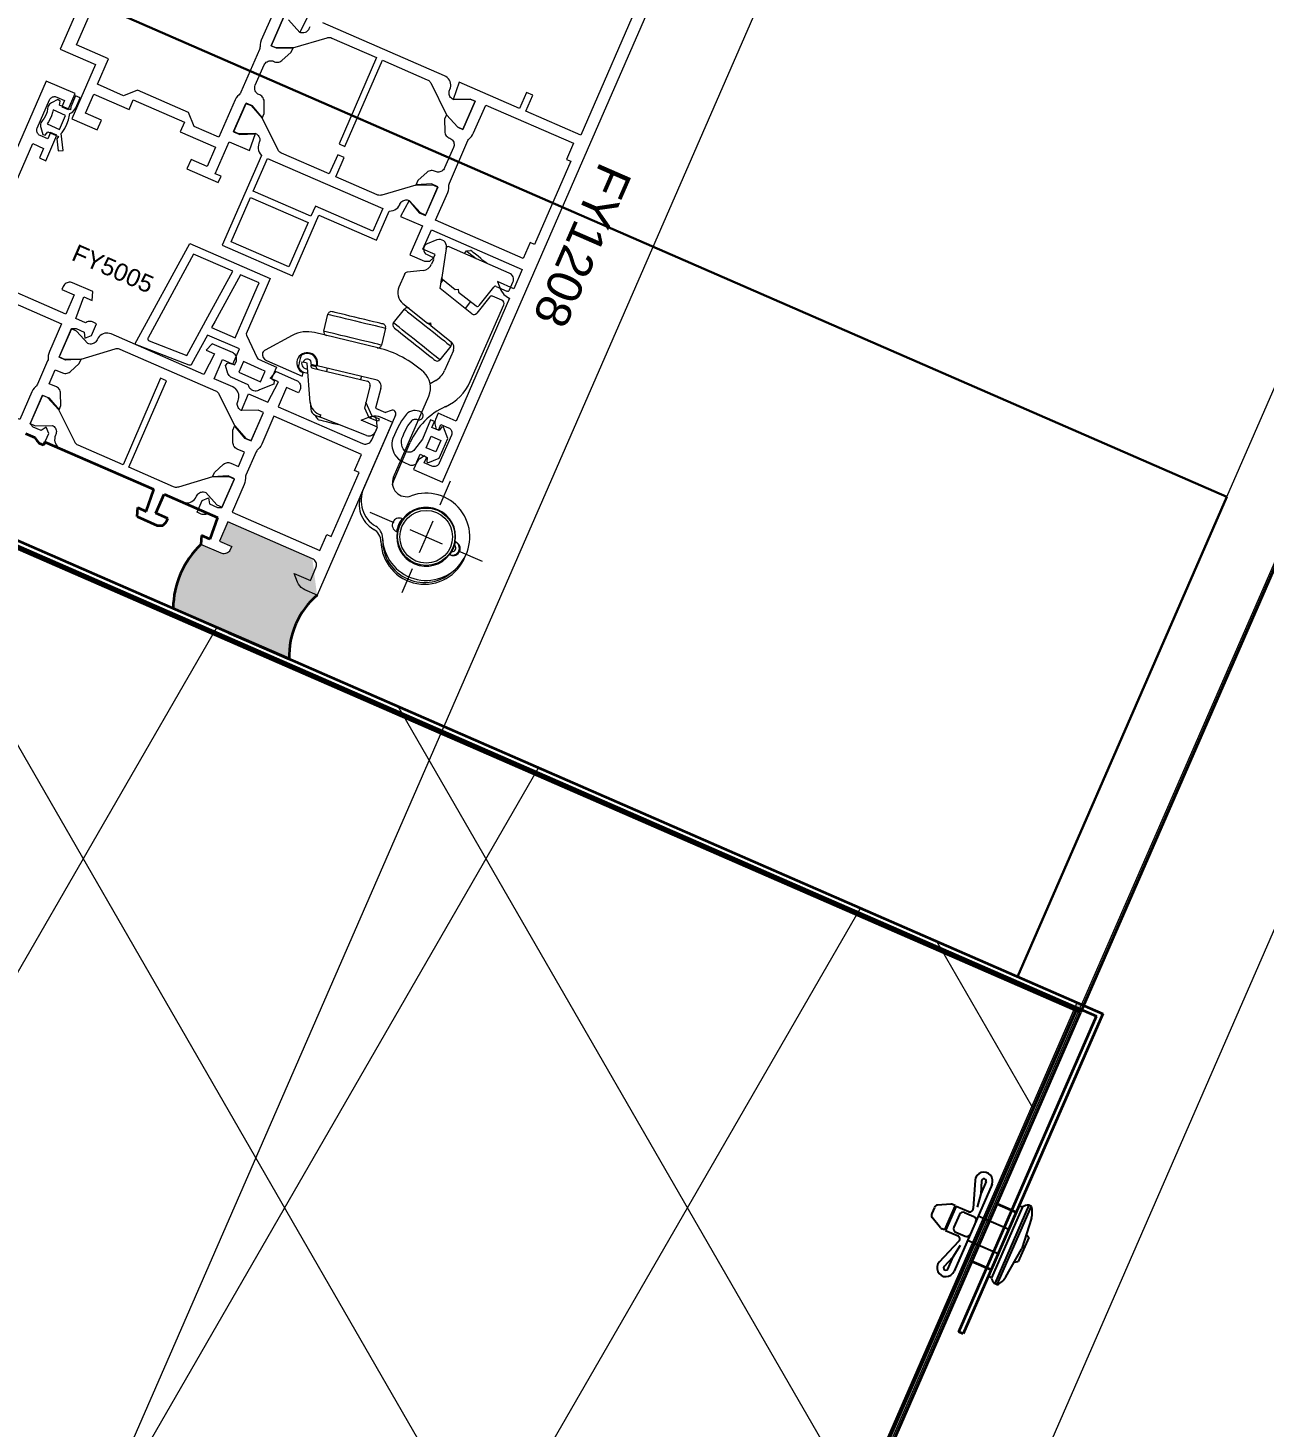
# Model space of a CAD drawing. Header units: millimetres. Extents: x -50172 to 90294, y -80883 to 956680.
# Drawn here: x 2445.9 to 2623, y -22131.4 to -21930.9 of the extents above; entities that cross this region are included whole.
import ezdxf

# ---------------------------------------------------------------- set-up
doc = ezdxf.new("R2010")
doc.units = ezdxf.units.MM
doc.header["$MEASUREMENT"] = 0
for name, color, linetype, lineweight in [('0_Pen_No__2', 8, 'Continuous', 15), ('0_Pen_No__5', 7, 'Continuous', 25), ('0_Pen_No__7', 7, 'Continuous', 35), ('0_Pen_No__9', 7, 'Continuous', 13), ('New_A-25-M_Curtain_Wall_Pen_No__90', 8, 'Continuous', 20), ('New_A-25-M_Wall_Ext_Pen_No__1', 7, 'Continuous', 13), ('New_A-25-M_Wall_Ext_Pen_No__87', 8, 'Continuous', 20), ('New_ArchiCAD Windows_Pen_No__1', 7, 'Continuous', 13), ('New_ArchiCAD Windows_Pen_No__3', 7, 'Continuous', 18)]:
    doc.layers.add(name, color=color, linetype=linetype, lineweight=lineweight)
for name, color, linetype, lineweight, true_color in [('0_Pen_No__40', 7, 'Continuous', 35, 0x2a2a2a), ('New_A-25-M_Wall_Ext_Pen_No__107', 7, 'Continuous', 15, 0xa6a6a6), ('New_ArchiCAD Windows_Pen_No__23', 7, 'Continuous', 30, 0x2a2a2a)]:
    doc.layers.add(name, color=color, linetype=linetype, lineweight=lineweight, true_color=true_color)
for name, color, linetype in [('New_A-25-M_Curtain_Wall', 7, 'Continuous'), ('New_A-25-M_Wall_Ext', 7, 'Continuous'), ('New_ArchiCAD Windows', 7, 'Continuous')]:
    doc.layers.add(name, color=color, linetype=linetype)
doc.styles.add('GENERATED_STYLE_3', font='')
doc.styles.get('GENERATED_STYLE_3').set_extended_font_data('Arial')

# ---------------------------------------------------------------- blocks, each defined once
blk = doc.blocks.new('Wall_2_1', base_point=(10092.6, -4631.3))
at = {"layer": 'New_A-25-M_Wall_Ext_Pen_No__87', "linetype": 'Continuous', "flags": 128}
blk.add_lwpolyline([(2234.14, -22653.24), (10092.6, -4631.3)], dxfattribs=at)
blk = doc.blocks.new('Triple Window 19_2')
at = {"layer": 'New_ArchiCAD Windows_Pen_No__1', "linetype": 'Continuous'}
blk.add_line((1175, -190), (1175, -0.5), dxfattribs=at)
at = {"layer": 'New_ArchiCAD Windows_Pen_No__23', "linetype": 'Continuous'}
for p, q in [((1100, -190), (1100, 0)), ((1175, -190), (1100, -190))]:
    blk.add_line(p, q, dxfattribs=at)
at = {"layer": 'New_ArchiCAD Windows_Pen_No__3', "linetype": 'Continuous'}
for p, q in [((1100, -190), (812.5, -190)), ((-1175, -200), (1175, -200))]:
    blk.add_line(p, q, dxfattribs=at)
blk = doc.blocks.new('Wall_239_1', base_point=(10165.92, -4712.54))
at = {"layer": 'New_A-25-M_Wall_Ext_Pen_No__107', "linetype": 'Continuous'}
h = blk.add_hatch(dxfattribs=at)
h.set_pattern_fill('Batt_Insulation_0001', color=256, style=0, pattern_type=2)
h.set_pattern_definition([(60, (0, 0), (-43.30127, 25), []), (120, (0, 0), (43.30127, 25), [])])
h.paths.add_polyline_path([(2413.96, -21991.12), (2142.64, -22613.34), (2324.87, -22692.8), (2596.19, -22070.58), (2587.66, -22066.87)])
blk.add_hatch(color=256, dxfattribs=at).paths.add_polyline_path([(2324.87, -22692.8), (2325.51, -22693.08), (2596.83, -22070.86), (2596.19, -22070.58)])
at = {"layer": 'New_A-25-M_Wall_Ext_Pen_No__1', "linetype": 'Continuous'}
for p, q in [((2587.66, -22066.87), (2413.96, -21991.12)), ((2596.19, -22070.58), (2587.66, -22066.87)), ((2324.87, -22692.8), (2596.19, -22070.58)), ((2596.83, -22070.86), (2596.19, -22070.58))]:
    blk.add_line(p, q, dxfattribs=at)
at = {"layer": 'New_A-25-M_Wall_Ext_Pen_No__1', "linetype": 'Continuous', "flags": 128}
blk.add_lwpolyline([(2325.51, -22693.08), (2596.83, -22070.86)], dxfattribs=at)
at = {"layer": 'New_ArchiCAD Windows', "color": 251, "linetype": 'Continuous', "lineweight": 20, "true_color": 0x606060, "xscale": -1, "zscale": 1000, "rotation": 66.44041158399281}
blk.add_blockref('Triple Window 19_2', (2883.15, -20913.87), dxfattribs=at)
blk = doc.blocks.new('Beam_8_1', base_point=(10000.93, -4591.33))
at = {"layer": 'New_A-25-M_Curtain_Wall_Pen_No__90', "linetype": 'Continuous'}
blk.add_line((10203.2, -4679.52), (2344.74, -22701.46), dxfattribs=at)

msp = doc.modelspace()

# ---------------------------------------------------------------- hatches: boundary and pattern name
at = {"layer": '0_Pen_No__7', "linetype": 'Continuous'}
msp.add_hatch(color=256, dxfattribs=at).paths.add_polyline_path([(2466.65, -22014.1), (2483.28, -22021.35, -0.224449), (2487.28, -22012.19), (2486.61, -22006.98), (2474.51, -22001.71), (2473.31, -22004.46), (2475.05, -22005.22), (2474.85, -22005.68, -0.414214), (2473.53, -22006.19), (2470.65, -22004.93, 0.199996)])

# ---------------------------------------------------------------- linework, layer by layer
at = {"layer": '0_Pen_No__2', "linetype": 'Continuous', "flags": 128}
for points in [[(2459.68, -21912.88), (2450.48, -21933.96), (2455.52, -21936.16), (2452.13, -21943.95), (2455.79, -21945.55), (2456.39, -21944.17), (2454.1, -21943.17)], [(2481.02, -21928.73), (2479.28, -21932.71), (2479.18, -21933), (2479.12, -21933.3), (2479.11, -21933.61), (2479.1, -21933.76), (2479.08, -21933.9), (2479.03, -21934.04), (2476.36, -21940.15), (2476.3, -21940.28), (2476.21, -21940.4), (2476.1, -21940.51), (2475.89, -21940.72), (2475.71, -21940.97), (2475.56, -21941.24), (2473.22, -21946.6), (2469.65, -21945.04), (2468.87, -21943.07), (2461.54, -21939.87), (2459.57, -21940.65), (2455.81, -21939.01), (2457.41, -21935.34), (2452.82, -21933.34), (2459.02, -21919.13)], [(2534.32, -21925.07), (2525.07, -21946.3), (2517.18, -21942.86), (2518.18, -21940.57), (2517.27, -21940.17), (2516.27, -21942.46), (2507.65, -21938.7), (2506.79, -21941.17), (2509.21, -21941.13), (2509.94, -21941.45), (2508.19, -21945.48), (2507.45, -21945.16), (2505.84, -21943.37), (2505.56, -21944.01), (2505.58, -21945.78), (2505.6, -21945.94), (2505.64, -21946.1), (2505.71, -21946.25), (2505.8, -21946.39), (2505.91, -21946.51), (2506.04, -21946.61), (2506.18, -21946.68), (2506.33, -21946.74), (2506.46, -21946.82), (2506.59, -21946.91), (2506.7, -21947.03), (2506.79, -21947.15), (2506.86, -21947.3), (2506.9, -21947.45), (2506.92, -21947.6), (2506.92, -21947.76), (2506.89, -21947.91), (2506.84, -21948.06), (2505.56, -21950.99), (2505.49, -21951.13), (2505.4, -21951.26), (2505.28, -21951.37), (2505.15, -21951.46), (2505.01, -21951.53), (2504.86, -21951.57), (2504.71, -21951.59), (2504.55, -21951.59), (2504.4, -21951.56), (2504.25, -21951.51), (2504.1, -21951.45), (2503.95, -21951.4), (2503.79, -21951.37), (2503.63, -21951.37), (2503.47, -21951.39), (2503.31, -21951.45), (2503.17, -21951.52), (2503.04, -21951.62), (2501.72, -21952.81), (2501.44, -21953.45), (2503.86, -21953.41), (2504.59, -21953.73), (2502.83, -21957.77), (2502.1, -21957.45), (2500.48, -21955.65), (2499.26, -21957.95), (2502.37, -21959.31), (2500.58, -21963.44), (2502.68, -21964.36), (2503.45, -21964.37), (2504, -21963.84), (2504.2, -21963.38), (2502.46, -21962.62), (2503.66, -21959.87)], [(2503.66, -21959.87), (2516.67, -21965.55), (2515.47, -21968.3), (2513.16, -21967.29), (2513.63, -21968.49), (2514.05, -21969.15), (2514.7, -21969.59), (2514.87, -21969.67), (2507.2, -21987.27), (2504.63, -21986.15), (2504.24, -21987.06), (2504.19, -21987.21), (2504.16, -21987.36), (2504.16, -21987.51), (2504.17, -21987.66), (2504.33, -21988.44), (2504.71, -21988.48), (2505.03, -21987.74), (2506.13, -21988.22), (2506.24, -21988.28), (2506.34, -21988.36), (2506.43, -21988.45), (2506.5, -21988.55), (2506.56, -21988.67), (2506.59, -21988.79), (2506.61, -21988.91), (2506.61, -21989.04), (2506.59, -21989.16), (2506.54, -21989.28), (2504.79, -21993.31), (2504.73, -21993.42), (2504.65, -21993.52), (2504.56, -21993.61), (2504.46, -21993.68), (2504.34, -21993.74), (2504.22, -21993.77), (2504.1, -21993.79), (2503.97, -21993.79), (2503.85, -21993.77), (2503.73, -21993.72), (2502.63, -21993.24), (2502.95, -21992.51), (2502.66, -21992.26), (2501.99, -21992.67), (2501.86, -21992.76), (2501.76, -21992.87), (2501.66, -21992.99), (2501.59, -21993.13), (2501.12, -21994.22), (2505.24, -21996.02), (2536.82, -21923.6)], [(2460.94, -21941.25), (2468.27, -21944.44), (2467.67, -21945.82), (2472.72, -21948.02), (2471.52, -21950.77), (2469.23, -21949.77), (2468.63, -21951.14), (2473.12, -21953.1), (2473.52, -21952.18), (2472.69, -21951.82), (2474.69, -21947.24), (2477.62, -21948.52), (2478.48, -21946.06), (2476.06, -21946.09), (2475.33, -21945.77), (2477.09, -21941.74), (2477.82, -21942.06), (2479.44, -21943.86), (2479.72, -21943.22), (2479.69, -21941.44), (2479.68, -21941.28), (2479.63, -21941.12), (2479.57, -21940.97), (2479.48, -21940.84), (2479.36, -21940.72), (2479.24, -21940.62), (2479.09, -21940.54), (2478.95, -21940.48), (2478.81, -21940.41), (2478.68, -21940.31), (2478.58, -21940.2), (2478.49, -21940.07), (2478.42, -21939.93), (2478.37, -21939.78), (2478.35, -21939.62), (2478.35, -21939.47), (2478.38, -21939.31), (2478.43, -21939.16), (2479.71, -21936.23), (2479.78, -21936.09), (2479.88, -21935.97), (2479.99, -21935.86), (2480.12, -21935.77), (2480.26, -21935.7), (2480.41, -21935.65), (2480.57, -21935.63), (2480.72, -21935.63), (2480.88, -21935.66), (2481.03, -21935.71), (2481.17, -21935.78), (2481.32, -21935.83), (2481.49, -21935.86), (2481.65, -21935.86), (2481.81, -21935.83), (2481.96, -21935.78), (2482.11, -21935.7), (2482.24, -21935.6), (2483.56, -21934.42), (2483.84, -21933.77), (2481.42, -21933.81), (2480.69, -21933.49), (2482.45, -21929.46)], [(2482.45, -21929.46), (2480.69, -21933.49), (2481.42, -21933.81), (2483.83, -21933.79), (2488.71, -21932.34), (2488.85, -21932.31), (2488.98, -21932.3), (2489.12, -21932.3), (2489.26, -21932.33), (2489.39, -21932.38), (2495.82, -21935.18), (2490.43, -21947.56), (2491.25, -21947.92), (2496.65, -21935.54), (2503.08, -21938.35), (2503.2, -21938.41), (2503.31, -21938.49), (2503.42, -21938.59), (2503.5, -21938.7), (2503.57, -21938.82), (2505.83, -21943.39), (2507.45, -21945.16), (2508.19, -21945.48), (2509.94, -21941.45), (2509.21, -21941.13), (2506.79, -21941.17), (2506.66, -21941.09), (2506.53, -21941), (2506.42, -21940.89), (2506.33, -21940.76), (2506.26, -21940.62), (2506.22, -21940.47), (2506.2, -21940.31), (2506.2, -21940.15), (2506.23, -21940), (2506.28, -21939.85), (2506.32, -21939.76), (2506.39, -21939.54), (2506.44, -21939.3), (2506.44, -21939.07), (2506.41, -21938.84), (2506.34, -21938.61), (2506.24, -21938.4), (2506.1, -21938.21), (2505.94, -21938.04), (2505.75, -21937.9), (2505.54, -21937.78), (2488.13, -21930.19)], [(2483.18, -21929.78), (2484.8, -21931.57), (2486.02, -21929.27)], [(2486.26, -21930.76), (2486.15, -21930.97), (2486.11, -21931.06), (2486.04, -21931.2), (2485.94, -21931.32), (2485.83, -21931.43), (2485.7, -21931.52), (2485.56, -21931.59), (2485.41, -21931.63), (2485.26, -21931.66), (2485.1, -21931.65), (2484.94, -21931.63), (2484.8, -21931.57), (2483.18, -21929.78)], [(2438.74, -21965.39), (2446.54, -21947.51), (2448.09, -21948.19), (2447.5, -21949.57), (2448.41, -21949.96), (2450.01, -21946.3), (2449.09, -21945.9), (2448.69, -21946.82), (2447.59, -21946.34), (2447.48, -21946.28), (2447.38, -21946.2), (2447.3, -21946.11), (2447.22, -21946.01), (2447.17, -21945.89), (2447.13, -21945.77), (2447.12, -21945.65), (2447.12, -21945.52), (2447.14, -21945.4), (2447.18, -21945.28), (2448.94, -21941.25), (2449, -21941.14), (2449.07, -21941.04), (2449.16, -21940.95), (2449.27, -21940.88), (2449.38, -21940.82), (2449.5, -21940.79), (2449.62, -21940.77), (2449.75, -21940.77), (2449.87, -21940.79), (2449.99, -21940.84), (2451.09, -21941.32), (2450.69, -21942.23), (2451.61, -21942.63), (2452.61, -21940.34), (2448.48, -21938.54), (2427.7, -21986.21)], [(2454.1, -21943.17), (2455.3, -21940.42), (2460.34, -21942.62), (2460.94, -21941.25)], [(2495.81, -21961.36), (2497.63, -21957.18), (2497.92, -21957.15), (2498.17, -21957.1), (2498.42, -21957), (2498.64, -21956.87), (2498.84, -21956.69), (2499, -21956.49), (2499.12, -21956.26), (2499.16, -21956.17), (2499.24, -21956.03), (2499.33, -21955.9), (2499.44, -21955.79), (2499.57, -21955.7), (2499.71, -21955.64), (2499.86, -21955.59), (2500.02, -21955.57), (2500.18, -21955.57), (2500.33, -21955.6), (2500.48, -21955.65), (2500.46, -21955.7), (2501.89, -21957.41), (2502.81, -21957.81), (2504.61, -21953.69), (2503.69, -21953.29), (2501.46, -21953.4), (2501.44, -21953.45), (2496.57, -21954.89), (2496.43, -21954.92), (2496.29, -21954.93), (2496.15, -21954.92), (2496.01, -21954.89), (2495.88, -21954.85), (2489.96, -21952.26), (2491.16, -21949.51), (2490.24, -21949.11), (2489.04, -21951.86), (2482.2, -21948.88), (2482.07, -21948.81), (2481.96, -21948.73), (2481.86, -21948.64), (2481.77, -21948.53), (2481.7, -21948.41), (2479.44, -21943.86), (2479.46, -21943.81), (2478.03, -21942.1), (2477.11, -21941.7), (2475.31, -21945.82), (2476.23, -21946.22), (2478.46, -21946.1), (2478.48, -21946.06), (2478.62, -21946.13), (2478.74, -21946.23), (2478.85, -21946.34), (2478.94, -21946.47), (2479.01, -21946.61), (2479.06, -21946.76), (2479.08, -21946.91), (2479.08, -21947.07), (2479.05, -21947.23), (2479, -21947.37), (2478.96, -21947.47), (2478.87, -21947.71), (2478.84, -21947.97), (2478.84, -21948.23), (2478.89, -21948.49), (2478.99, -21948.73), (2479.13, -21948.96), (2479.3, -21949.19), (2473.68, -21962.07), (2483.76, -21966.47), (2487.56, -21957.76)], [(2486.4, -21957.91), (2478.15, -21954.31), (2480.19, -21949.64), (2496.69, -21956.83), (2495.29, -21960.04), (2487.04, -21956.45)], [(2487.04, -21956.45), (2486.4, -21957.91)], [(2487.56, -21957.76), (2495.81, -21961.36)], [(2445.54, -21989.08), (2446.9, -21989.67), (2446.93, -21989.77), (2446.98, -21989.93), (2447.04, -21990.07), (2447.13, -21990.2), (2447.24, -21990.31), (2447.37, -21990.41), (2447.51, -21990.48), (2448.09, -21990.73), (2448.83, -21989.04), (2448.47, -21988.12), (2447.77, -21988.63), (2446.61, -21988.12), (2446.16, -21987.66), (2447.96, -21983.53), (2448.87, -21983.93), (2450.31, -21985.65), (2450.57, -21985.05), (2450.54, -21983.28), (2450.52, -21983.12), (2450.48, -21982.96), (2450.42, -21982.81), (2450.32, -21982.67), (2450.21, -21982.55), (2450.08, -21982.45), (2449.94, -21982.38), (2448.88, -21981.92), (2449.76, -21979.9), (2450.82, -21980.36), (2450.97, -21980.41), (2451.14, -21980.44), (2451.3, -21980.44), (2451.46, -21980.41), (2451.61, -21980.36), (2451.76, -21980.29), (2451.89, -21980.19), (2453.21, -21979), (2453.47, -21978.41), (2451.23, -21978.52), (2450.32, -21978.12), (2452.11, -21974), (2452.76, -21974.01), (2453.93, -21974.51), (2454.02, -21975.38), (2454.94, -21975.01), (2455.68, -21973.32), (2455.1, -21973.06), (2454.95, -21973.01), (2454.8, -21972.99), (2454.64, -21972.98), (2454.48, -21973.01), (2454.33, -21973.05), (2454.19, -21973.12), (2454.09, -21973.17), (2452.73, -21972.58), (2453.85, -21969.46), (2455.05, -21969.99), (2455.13, -21968.71), (2452.24, -21967.45), (2452.09, -21967.4), (2451.94, -21967.37), (2451.78, -21967.37), (2451.63, -21967.39), (2451.48, -21967.44), (2451.33, -21967.51), (2451.21, -21967.6), (2451.09, -21967.71), (2451, -21967.83), (2450.92, -21967.97), (2450.72, -21968.43), (2452.47, -21969.19), (2451.27, -21971.94), (2439.26, -21966.7)], [(2505.35, -21991.28), (2506.01, -21989.74), (2505.39, -21988.15), (2505.16, -21988.11), (2504.76, -21988.61), (2503.75, -21988.17)]]:
    msp.add_lwpolyline(points, dxfattribs=at)
for points in [[(2504.26, -21958.5), (2506, -21954.51), (2506.1, -21954.22), (2506.15, -21953.92), (2506.16, -21953.62), (2506.17, -21953.47), (2506.2, -21953.32), (2506.25, -21953.18), (2508.91, -21947.07), (2508.98, -21946.94), (2509.07, -21946.82), (2509.17, -21946.72), (2509.39, -21946.5), (2509.57, -21946.25), (2509.71, -21945.98), (2511.45, -21942), (2524.01, -21947.47), (2523.01, -21949.77), (2523.65, -21950.04), (2518.46, -21961.96), (2517.81, -21961.68), (2516.81, -21963.97)], [(2486, -21958.83), (2483.24, -21965.15), (2474.99, -21961.56), (2477.75, -21955.23)], [(2450.67, -21973.31), (2448.93, -21977.3), (2448.83, -21977.59), (2448.77, -21977.89), (2448.76, -21978.19), (2448.75, -21978.34), (2448.73, -21978.49), (2448.68, -21978.63), (2447.21, -21981.99), (2447.14, -21982.12), (2447.06, -21982.24), (2446.95, -21982.34), (2446.73, -21982.56), (2446.55, -21982.8), (2446.41, -21983.07), (2444.67, -21987.06), (2432.11, -21981.59), (2433.11, -21979.29), (2432.47, -21979.01), (2436.47, -21969.85), (2437.11, -21970.13), (2438.11, -21967.84)], [(2471.39, -21977.11), (2472.59, -21977.63), (2471.07, -21980.57), (2457.78, -21974.78), (2457.55, -21974.7), (2457.32, -21974.66), (2457.09, -21974.65), (2456.85, -21974.69), (2456.63, -21974.75), (2456.42, -21974.86), (2456.22, -21974.99), (2456.05, -21975.16), (2455.91, -21975.34), (2455.8, -21975.55), (2455.76, -21975.64), (2455.69, -21975.78), (2455.59, -21975.91), (2455.48, -21976.02), (2455.35, -21976.11), (2455.21, -21976.17), (2455.06, -21976.22), (2454.9, -21976.24), (2454.75, -21976.24), (2454.59, -21976.21), (2454.44, -21976.16), (2452.83, -21974.36), (2452.09, -21974.04), (2450.34, -21978.08), (2451.07, -21978.4), (2453.48, -21978.38), (2458.36, -21976.92), (2458.5, -21976.89), (2458.63, -21976.88), (2458.77, -21976.89), (2458.91, -21976.92), (2459.04, -21976.96), (2472.73, -21982.93), (2472.85, -21983), (2472.96, -21983.08), (2473.07, -21983.17), (2473.15, -21983.28), (2473.22, -21983.4), (2475.48, -21987.97), (2477.1, -21989.75), (2477.84, -21990.07), (2479.59, -21986.03), (2478.86, -21985.72), (2476.44, -21985.75), (2476.31, -21985.68), (2476.18, -21985.58), (2476.07, -21985.47), (2475.98, -21985.34), (2475.91, -21985.2), (2475.87, -21985.05), (2475.85, -21984.9), (2475.85, -21984.74), (2475.88, -21984.58), (2475.93, -21984.44), (2475.97, -21984.34), (2476.04, -21984.12), (2476.09, -21983.89), (2476.09, -21983.65), (2476.06, -21983.42), (2475.99, -21983.2), (2475.89, -21982.98), (2475.75, -21982.79), (2475.59, -21982.62), (2475.4, -21982.48), (2475.19, -21982.37), (2472.53, -21981.21), (2473.73, -21978.46), (2475.47, -21979.22), (2475.67, -21978.76), (2475.73, -21978.61), (2475.75, -21978.46), (2475.76, -21978.3), (2475.73, -21978.15), (2475.69, -21978), (2475.62, -21977.86), (2475.53, -21977.73), (2475.42, -21977.61), (2475.3, -21977.52), (2475.16, -21977.45), (2472.27, -21976.19)], [(2461.59, -21999.67), (2461.51, -22000.95), (2464.39, -22002.21), (2464.54, -22002.26), (2464.7, -22002.29), (2464.85, -22002.29), (2465.01, -22002.27), (2465.16, -22002.22), (2465.3, -22002.15), (2465.43, -22002.06), (2465.54, -22001.95), (2465.64, -22001.83), (2465.71, -22001.69), (2465.91, -22001.23), (2464.17, -22000.47), (2465.37, -21997.72), (2468, -21998.87), (2468.22, -21998.95), (2468.45, -21998.99), (2468.69, -21998.99), (2468.92, -21998.96), (2469.15, -21998.89), (2469.36, -21998.79), (2469.55, -21998.65), (2469.72, -21998.49), (2469.86, -21998.3), (2469.97, -21998.09), (2470.01, -21998), (2470.09, -21997.86), (2470.18, -21997.74), (2470.29, -21997.63), (2470.42, -21997.54), (2470.56, -21997.47), (2470.71, -21997.43), (2470.87, -21997.4), (2471.03, -21997.41), (2471.18, -21997.43), (2471.33, -21997.49), (2472.94, -21999.28), (2473.68, -21999.6), (2475.44, -21995.57), (2474.7, -21995.25), (2472.3, -21995.27), (2467.41, -21996.72), (2467.28, -21996.75), (2467.14, -21996.76), (2467, -21996.76), (2466.86, -21996.73), (2466.73, -21996.68), (2460.3, -21993.88), (2465.7, -21981.5), (2464.87, -21981.14), (2459.48, -21993.52), (2453.05, -21990.71), (2452.92, -21990.65), (2452.81, -21990.57), (2452.71, -21990.47), (2452.62, -21990.36), (2452.55, -21990.24), (2450.3, -21985.67), (2448.67, -21983.9), (2447.94, -21983.58), (2446.18, -21987.61), (2446.91, -21987.93), (2449.33, -21987.89), (2449.47, -21987.97), (2449.59, -21988.06), (2449.7, -21988.17), (2449.79, -21988.3), (2449.86, -21988.44), (2449.91, -21988.59), (2449.93, -21988.75), (2449.92, -21988.91), (2449.9, -21989.06), (2449.85, -21989.21), (2449.81, -21989.3), (2449.73, -21989.52), (2449.69, -21989.75), (2449.68, -21989.99), (2449.72, -21990.22), (2449.78, -21990.45), (2449.89, -21990.66), (2450.02, -21990.85), (2450.19, -21991.02), (2450.37, -21991.16), (2450.58, -21991.28), (2463.9, -21997.08), (2462.78, -22000.2)], [(2481.7, -21985.21), (2493.8, -21990.48), (2493.95, -21990.54), (2494.1, -21990.56), (2494.26, -21990.57), (2494.41, -21990.54), (2494.57, -21990.5), (2494.71, -21990.43), (2494.83, -21990.34), (2494.95, -21990.23), (2495.04, -21990.11), (2495.12, -21989.97), (2495.92, -21988.13), (2493.6, -21987.12), (2494.81, -21986.65), (2495.11, -21986.56), (2495.42, -21986.52), (2495.73, -21986.52), (2496.04, -21986.58), (2496.34, -21986.68), (2498.07, -21987.44), (2487.28, -22012.19), (2485.54, -22011.43), (2485.27, -22011.28), (2485.02, -22011.09), (2484.8, -22010.87), (2484.62, -22010.61), (2484.48, -22010.33), (2484.01, -22009.12), (2486.32, -22010.13), (2487.12, -22008.3), (2487.17, -22008.15), (2487.2, -22008), (2487.2, -22007.84), (2487.18, -22007.68), (2487.14, -22007.53), (2487.07, -22007.39), (2486.98, -22007.26), (2486.87, -22007.15), (2486.74, -22007.06), (2486.61, -22006.98), (2474.51, -22001.71), (2473.31, -22004.46), (2475.05, -22005.22), (2474.85, -22005.68), (2474.77, -22005.81), (2474.68, -22005.94), (2474.57, -22006.05), (2474.44, -22006.14), (2474.3, -22006.21), (2474.15, -22006.25), (2473.99, -22006.27), (2473.83, -22006.27), (2473.68, -22006.24), (2473.53, -22006.19), (2470.65, -22004.93), (2470.72, -22003.66), (2471.92, -22004.18), (2473.04, -22001.07), (2471.68, -22000.47), (2471.58, -22000.52), (2471.44, -22000.59), (2471.29, -22000.64), (2471.13, -22000.66), (2470.97, -22000.66), (2470.82, -22000.63), (2470.67, -22000.58), (2470.09, -22000.33), (2470.83, -21998.63), (2471.75, -21998.27), (2471.85, -21999.13), (2473.01, -21999.64), (2473.66, -21999.65), (2475.46, -21995.52), (2474.54, -21995.12), (2472.31, -21995.24), (2472.57, -21994.64), (2473.88, -21993.46), (2474.01, -21993.36), (2474.16, -21993.28), (2474.31, -21993.23), (2474.47, -21993.2), (2474.64, -21993.2), (2474.8, -21993.23), (2474.95, -21993.28), (2476.01, -21993.75), (2476.89, -21991.73), (2475.83, -21991.27), (2475.69, -21991.19), (2475.56, -21991.09), (2475.45, -21990.97), (2475.36, -21990.84), (2475.29, -21990.69), (2475.25, -21990.53), (2475.23, -21990.37), (2475.21, -21988.59), (2475.46, -21988), (2476.9, -21989.71), (2477.82, -21990.11), (2479.59, -21986.03), (2478.86, -21985.72), (2476.44, -21985.75), (2477.48, -21983.37), (2480.23, -21984.57), (2481.75, -21981.63), (2480.56, -21981.11), (2481.44, -21980.18), (2484.32, -21981.44), (2484.46, -21981.52), (2484.59, -21981.61), (2484.7, -21981.72), (2484.79, -21981.85), (2484.85, -21981.99), (2484.9, -21982.14), (2484.92, -21982.3), (2484.92, -21982.46), (2484.89, -21982.61), (2484.84, -21982.76), (2484.64, -21983.22), (2482.9, -21982.46)], [(2481.1, -21986.58), (2479.36, -21990.57), (2479.22, -21990.84), (2479.04, -21991.09), (2478.82, -21991.3), (2478.72, -21991.41), (2478.63, -21991.53), (2478.56, -21991.66), (2477.1, -21995.02), (2477.05, -21995.16), (2477.02, -21995.3), (2477.01, -21995.45), (2477, -21995.76), (2476.94, -21996.06), (2476.84, -21996.34), (2475.1, -22000.33), (2487.66, -22005.81), (2488.66, -22003.52), (2489.3, -22003.8), (2493.3, -21994.63), (2492.66, -21994.35), (2493.66, -21992.06)]]:
    msp.add_lwpolyline(points, close=True, dxfattribs=at)
at = {"layer": '0_Pen_No__40', "linetype": 'Continuous'}
for p, q in [((9735.36, -5700.74), (2596.69, -22071.98)), ((2596.69, -22071.98), (2413.36, -21992.04)), ((2415.56, -21992.59), (2598.95, -22072.55)), ((2415.84, -21991.95), (2599.87, -22072.19)), ((2427.53, -21997.81), (2597.03, -22071.72)), ((2474.66, -22017.59), (2483.33, -22021.37)), ((2474.66, -22017.59), (2483.37, -22021.39)), ((2325.04, -22693.2), (2596.04, -22071.7)), ((2325.68, -22693.48), (2596.69, -22071.98)), ((2579.24, -22117.74), (2598.95, -22072.55)), ((2599.87, -22072.19), (2579.88, -22118.02)), ((2579.88, -22118.02), (2579.24, -22117.74))]:
    msp.add_line(p, q, dxfattribs=at)
at = {"layer": '0_Pen_No__40', "linetype": 'Continuous', "flags": 128}
msp.add_lwpolyline([(2583.88, -22108.86), (2581.13, -22107.66), (2584.73, -22099.41), (2587.48, -22100.61)], close=True, dxfattribs=at)
at = {"layer": '0_Pen_No__5', "linetype": 'Continuous'}
for p, q in [((2584.01, -22096.58), (2578.56, -22109.04)), ((2581.58, -22096.04), (2581.3, -22100.09)), ((2582.51, -22096.1), (2582.38, -22097.96)), ((2583.15, -22096.2), (2582.38, -22097.96)), ((2578.09, -22099.46), (2576.2, -22099.6)), ((2578.7, -22099.66), (2578.34, -22099.51)), ((2582.38, -22097.96), (2581.89, -22099.87)), ((2575.75, -22099.92), (2575.36, -22100.82)), ((2576.61, -22102.85), (2575.43, -22101.37)), ((2578.7, -22099.66), (2577.17, -22103.16)), ((2578.86, -22099.73), (2577.33, -22103.23)), ((2578.7, -22100.1), (2578.54, -22100.03)), ((2579.35, -22100.93), (2578.54, -22102.78)), ((2578.86, -22099.73), (2580.68, -22100.53)), ((2580.05, -22100.65), (2581.39, -22101.24)), ((2582.02, -22101.12), (2586.42, -22103.04)), ((2587.84, -22099.78), (2583.51, -22109.69)), ((2588.38, -22099.83), (2583.92, -22110.04)), ((2589.28, -22099.62), (2584.38, -22110.84)), ((2589.6, -22099.76), (2584.7, -22110.98)), ((2588.38, -22099.83), (2587.84, -22099.78)), ((2589.67, -22101.45), (2588.26, -22105.8)), ((2589.66, -22099.79), (2589.26, -22099.61)), ((2577.17, -22103.16), (2576.81, -22103)), ((2577.49, -22102.86), (2577.33, -22102.8)), ((2577.33, -22103.23), (2579.15, -22104.02)), ((2578.82, -22103.48), (2580.15, -22104.07)), ((2576.47, -22107.74), (2579.25, -22104.78)), ((2578.43, -22107.02), (2579.49, -22105.36)), ((2580.49, -22104.61), (2584.89, -22106.53)), ((2589.26, -22104.25), (2587.76, -22107.69)), ((2588.91, -22103.78), (2589.26, -22104.25)), ((2577.14, -22108.38), (2578.43, -22107.02)), ((2577.66, -22108.78), (2578.43, -22107.02)), ((2585.98, -22109.89), (2588.22, -22105.9)), ((2587.18, -22107.75), (2587.76, -22107.69)), ((2583.92, -22110.04), (2583.51, -22109.69)), ((2584.76, -22111.01), (2584.35, -22110.83))]:
    msp.add_line(p, q, dxfattribs=at)
for centre, radius, start, end in [((2582.83, -22096.13), 1.26, 333.7453, 176.1252), ((2582.83, -22096.13), 0.325, 333.7453, 176.1252), ((2578.13, -22099.99), 0.532, 66.3952, 94.1911), ((2575.84, -22101.03), 0.532, 156.3952, 218.5993), ((2576.24, -22100.13), 0.532, 94.1911, 156.3952), ((2579.84, -22101.14), 0.532, 66.3952, 156.3952), ((2580.84, -22100.09), 0.468, 242.6052, 0.1248), ((2581.18, -22101.72), 0.532, 336.3952, 66.3952), ((2589.3, -22101.66), 2.05, 91.2619, 116.8179), ((2586.42, -22100.63), 3.35, 345.8921, 14.5336), ((2577.02, -22102.52), 0.532, 218.5993, 246.3952), ((2579.03, -22102.99), 0.532, 156.3952, 246.3952), ((2578.93, -22104.44), 0.468, 312.6657, 70.1852), ((2580.36, -22103.58), 0.532, 246.3952, 336.3952), ((2587.75, -22105.64), 0.532, 330.7283, 342.0621), ((2577.38, -22108.59), 1.26, 136.6653, 339.0451), ((2577.38, -22108.59), 0.325, 136.6653, 339.0451), ((2585.88, -22109.48), 2.05, 195.9725, 221.5285), ((2583.17, -22108.06), 3.35, 298.2568, 326.8983)]:
    msp.add_arc(centre, radius, start, end, dxfattribs=at)
at = {"layer": '0_Pen_No__7', "linetype": 'Continuous'}
for p, q in [((2446.9, -21989.67), (2445.54, -21989.08)), ((2447.51, -21990.48), (2446.9, -21989.67)), ((2448.09, -21990.73), (2447.51, -21990.48)), ((2448.29, -21990.28), (2448.09, -21990.73)), ((2463.9, -21997.08), (2448.29, -21990.28)), ((2462.78, -22000.2), (2463.9, -21997.08)), ((2464.17, -22000.47), (2465.37, -21997.72)), ((2465.37, -21997.72), (2473.04, -22001.07)), ((2461.51, -22000.95), (2461.59, -21999.67)), ((2461.51, -22000.95), (2464.39, -22002.21)), ((2461.59, -21999.67), (2462.78, -22000.2)), ((2465.91, -22001.23), (2464.17, -22000.47)), ((2465.71, -22001.69), (2465.91, -22001.23)), ((2473.04, -22001.07), (2471.92, -22004.18)), ((2464.39, -22002.21), (2465.16, -22002.22)), ((2465.16, -22002.22), (2465.71, -22001.69)), ((2470.72, -22003.66), (2470.65, -22004.93)), ((2471.92, -22004.18), (2470.72, -22003.66)), ((2483.28, -22021.35), (2466.65, -22014.1))]:
    msp.add_line(p, q, dxfattribs=at)
for centre, radius, start, end in [((2479.65, -22014.31), 13, 133.8207, 179.0601), ((2494.98, -22021), 11.7, 131.1398, 181.7411)]:
    msp.add_arc(centre, radius, start, end, dxfattribs=at)
at = {"layer": '0_Pen_No__9', "linetype": 'Continuous'}
for p, q in [((2504.46, -21961.31), (2503.07, -21961.85)), ((2505.79, -21962.53), (2505.16, -21966.67)), ((2505.79, -21962.53), (2505.81, -21962.39)), ((2514.83, -21966.06), (2506.21, -21962.29)), ((2508.39, -21963.25), (2508.68, -21962.88)), ((2508.68, -21962.88), (2509.29, -21962.81)), ((2503.04, -21963.42), (2503.82, -21963.76)), ((2503.97, -21964.16), (2503.69, -21964.8)), ((2499.79, -21966.25), (2499, -21968.06)), ((2502.48, -21965.69), (2500.19, -21965.95)), ((2504.92, -21968.28), (2505.16, -21966.67)), ((2505.05, -21967.44), (2505.37, -21967.03)), ((2505.27, -21966.95), (2507.09, -21968.4)), ((2509.46, -21971.9), (2504.92, -21968.28)), ((2507.09, -21968.4), (2507.52, -21968.36)), ((2507.52, -21968.36), (2507.56, -21968.78)), ((2507.56, -21968.78), (2510.07, -21970.77)), ((2510.49, -21970.72), (2512.61, -21968.06)), ((2512.97, -21967.97), (2514.47, -21968.63)), ((2514.87, -21968.47), (2515.35, -21967.37)), ((2498.23, -21973.18), (2499.79, -21971.23)), ((2499.58, -21970.42), (2503.1, -21973.22)), ((2509.28, -21970.15), (2508.5, -21971.13)), ((2509.23, -21981.61), (2514.03, -21970.61)), ((2512.05, -21969.45), (2510.16, -21971.82)), ((2513.77, -21969.96), (2512.4, -21969.36)), ((2488.25, -21974.39), (2488.84, -21971.96)), ((2503.1, -21973.22), (2503.52, -21973.17)), ((2503.57, -21973.59), (2503.1, -21973.22)), ((2503.52, -21973.17), (2503.57, -21973.59)), ((2483.72, -21975), (2479.87, -21977.09)), ((2495.99, -21976.77), (2486.92, -21974.59)), ((2497.1, -21973.96), (2496.52, -21976.39)), ((2503.57, -21973.59), (2506.53, -21975.95)), ((2506.44, -21976.52), (2504.88, -21978.48)), ((2506.82, -21977.14), (2505.56, -21980.02)), ((2480.06, -21978.6), (2485.13, -21980.82)), ((2485.1, -21978.78), (2485.29, -21978.82)), ((2485.87, -21978.96), (2485.29, -21978.82)), ((2486.3, -21984.58), (2485.87, -21978.96)), ((2486.44, -21979.1), (2486.39, -21979.29)), ((2487.17, -21979.48), (2486.39, -21979.29)), ((2486.44, -21979.1), (2487.21, -21979.29)), ((2487.17, -21979.48), (2487.21, -21979.29)), ((2485.13, -21980.82), (2485.31, -21980.36)), ((2486.66, -21979.67), (2494.5, -21981.56)), ((2487.32, -21979.31), (2495.7, -21981.33)), ((2488.66, -21980.15), (2488.78, -21979.66)), ((2493.64, -21980.84), (2493.53, -21981.32)), ((2494.87, -21982.16), (2494.1, -21985.36)), ((2496.43, -21982.57), (2495.65, -21985.4)), ((2504.3, -21981.43), (2503.5, -21981.91)), ((2486.3, -21984.58), (2486.38, -21985.55)), ((2495.16, -21986.56), (2494.29, -21984.55)), ((2498.25, -21995.3), (2503.31, -21983.69)), ((2487.01, -21986.4), (2487.75, -21986.69)), ((2487.12, -21986.54), (2487.14, -21986.46)), ((2487.44, -21987.06), (2487.12, -21986.54)), ((2487.75, -21986.69), (2487.83, -21986.37)), ((2494.36, -21989.31), (2487.75, -21986.69)), ((2498.53, -21986.4), (2493.94, -21996.91)), ((2494.1, -21985.36), (2494.7, -21986.75)), ((2494.7, -21986.75), (2495.78, -21987.18)), ((2495.16, -21986.56), (2494.9, -21986.83)), ((2495.77, -21986.8), (2495.16, -21986.56)), ((2495.65, -21985.4), (2497.11, -21986.04)), ((2495.78, -21987.18), (2495.77, -21986.8)), ((2496.16, -21986.95), (2495.77, -21986.8)), ((2495.78, -21987.18), (2495.83, -21988.3)), ((2496.07, -21987.3), (2495.78, -21987.18)), ((2496.16, -21986.95), (2496.07, -21987.3)), ((2497.88, -21985.74), (2497.11, -21986.04)), ((2495.83, -21988.3), (2495.66, -21988.74)), ((2498.26, -21995.76), (2500.64, -21990.32)), ((2493.94, -21996.91), (2493.66, -21997.57)), ((2504.92, -21999.26), (2506.42, -21995.82)), ((2498.34, -22001.85), (2494.9, -22000.35)), ((2499.45, -22001.24), (2499.56, -22001.29)), ((2504.12, -21999.8), (2504.08, -21999.89)), ((2505.03, -22000.3), (2505.08, -22000.19)), ((2498.76, -22003.12), (2498.65, -22003.07)), ((2499.02, -22002.15), (2498.96, -22002.12)), ((2502.92, -22003.84), (2500.63, -22002.85)), ((2502.92, -22003.84), (2503.92, -22001.55)), ((2502.92, -22003.84), (2501.92, -22006.14)), ((2502.92, -22003.84), (2505.21, -22004.84)), ((2507.08, -22004.57), (2507.19, -22004.62)), ((2506.39, -22006.45), (2506.28, -22006.4)), ((2507.5, -22005.84), (2510.94, -22007.34)), ((2500.92, -22008.43), (2499.42, -22011.87))]:
    msp.add_line(p, q, dxfattribs=at)
at = {"layer": '0_Pen_No__9', "linetype": 'Continuous', "flags": 128}
for points in [[(2451.81, -21943.44), (2451.85, -21943.2), (2452.06, -21943.08), (2452.27, -21942.94), (2452.44, -21942.77), (2452.59, -21942.58), (2452.71, -21942.37), (2453.33, -21940.94), (2452.69, -21940.66), (2451.99, -21942.25), (2451.93, -21942.66), (2450.37, -21941.98), (2450.45, -21941.42), (2450.16, -21941.21), (2449.23, -21941.67), (2449.09, -21941.76), (2448.96, -21941.87), (2448.85, -21942), (2448.77, -21942.14), (2448.71, -21942.3), (2448.68, -21942.47), (2448.59, -21942.96), (2448.43, -21943.43), (2448.19, -21943.87), (2447.89, -21944.26), (2447.8, -21944.4), (2447.72, -21944.55), (2447.67, -21944.71), (2447.65, -21944.87), (2447.65, -21945.04), (2447.69, -21945.21), (2447.98, -21946.21), (2448.33, -21946.28), (2448.69, -21945.83), (2450.25, -21946.51), (2449.99, -21946.84), (2450.19, -21948.56), (2450.88, -21948.48), (2450.61, -21946.06), (2450.74, -21945.9), (2451.13, -21945.34), (2451.45, -21944.74), (2451.67, -21944.1)], [(2449.48, -21942.68), (2449.39, -21943.04), (2449.25, -21943.51), (2449.05, -21943.97), (2448.8, -21944.4), (2448.6, -21944.7), (2450.37, -21945.47), (2451.25, -21943.46)], [(2471.64, -21972.32), (2475.19, -21965.81), (2469.57, -21963.37), (2463.06, -21975.34), (2463.04, -21975.38), (2463.03, -21975.43), (2463.02, -21975.48), (2463.03, -21975.53), (2463.04, -21975.58), (2463.06, -21975.63), (2463.09, -21975.67), (2463.13, -21975.71), (2463.17, -21975.74), (2463.22, -21975.76), (2468.64, -21977.85)], [(2479.39, -21979.92), (2476.72, -21978.75), (2476.06, -21980.27), (2479.17, -21981.63), (2479.83, -21980.11)], [(2504.63, -21990.91), (2504.3, -21991.68), (2502.92, -21991.08), (2503.64, -21989.43), (2505.02, -21990.03)]]:
    msp.add_lwpolyline(points, close=True, dxfattribs=at)
for points in [[(2479.84, -21978.81), (2481.49, -21979.53), (2480.77, -21981.18), (2481.15, -21981.43), (2481.1, -21981.96), (2479.04, -21982.77), (2478.89, -21982.86), (2478.73, -21982.92), (2478.56, -21982.96), (2478.39, -21982.96), (2478.22, -21982.94), (2478.06, -21982.89), (2477.9, -21982.81), (2477.77, -21982.7), (2477.65, -21982.58), (2477.56, -21982.43), (2477.49, -21982.28), (2477.42, -21982.06), (2475.07, -21981.03), (2474.92, -21980.96), (2474.79, -21980.85), (2474.68, -21980.73), (2474.59, -21980.59), (2474.52, -21980.44), (2474.14, -21979.3), (2474.49, -21978.91), (2475.23, -21979.09), (2476.17, -21976.93), (2471.59, -21974.94), (2469.31, -21979.11), (2469.29, -21979.15), (2469.26, -21979.19), (2469.22, -21979.22), (2469.18, -21979.24), (2469.13, -21979.26), (2469.09, -21979.27), (2469.04, -21979.27), (2468.99, -21979.26), (2468.94, -21979.25), (2461.19, -21976.26), (2469.05, -21961.83), (2480.57, -21966.85), (2479.85, -21968.51)], [(2508.69, -21962.88), (2508.78, -21962.96), (2508.98, -21963.12), (2509.28, -21963.35), (2509.66, -21963.65), (2510.06, -21963.98)], [(2511.59, -21964.64), (2511.2, -21964.33), (2510.77, -21963.99), (2510.36, -21963.66), (2509.98, -21963.36), (2509.67, -21963.11), (2509.44, -21962.93), (2509.31, -21962.83), (2509.29, -21962.81)], [(2478.72, -21968.08), (2478.99, -21967.47), (2476.29, -21966.3), (2472.67, -21972.95)], [(2472.67, -21972.95), (2472.16, -21973.88), (2475.55, -21975.35), (2478.72, -21968.08)], [(2479.85, -21968.51), (2477.11, -21974.78), (2477.17, -21974.96), (2478.7, -21978.18), (2478.78, -21978.35), (2479.84, -21978.81)], [(2499.79, -21971.23), (2499.84, -21971.26), (2499.99, -21971.38), (2500.25, -21971.59), (2500.61, -21971.88), (2501.06, -21972.23), (2501.57, -21972.64), (2502.14, -21973.09), (2502.74, -21973.57), (2503.35, -21974.06), (2503.96, -21974.54), (2504.53, -21975), (2505.06, -21975.42), (2505.52, -21975.79), (2505.9, -21976.1), (2506.19, -21976.32), (2506.37, -21976.47), (2506.44, -21976.52)], [(2488.84, -21971.96), (2488.95, -21971.99), (2489.19, -21972.05), (2489.56, -21972.14), (2490.04, -21972.25), (2490.63, -21972.4), (2491.29, -21972.56), (2492.02, -21972.73), (2492.77, -21972.91), (2493.53, -21973.1), (2494.27, -21973.27), (2494.97, -21973.44), (2495.6, -21973.59), (2496.14, -21973.73)], [(2495.89, -21973.15), (2495.38, -21973.03), (2494.78, -21972.88), (2494.12, -21972.72), (2493.42, -21972.55), (2492.7, -21972.38), (2492, -21972.21), (2491.34, -21972.05), (2490.75, -21971.91), (2490.25, -21971.79), (2489.86, -21971.7), (2489.59, -21971.63), (2489.46, -21971.6), (2489.44, -21971.59)], [(2496.73, -21973.35), (2496.71, -21973.35), (2496.57, -21973.31), (2496.29, -21973.25), (2495.89, -21973.15)], [(2502.97, -21976.96), (2502.4, -21976.5), (2501.79, -21976.02), (2501.18, -21975.53), (2500.58, -21975.05), (2500.01, -21974.6), (2499.5, -21974.19), (2499.05, -21973.83), (2498.7, -21973.55), (2498.43, -21973.34), (2498.28, -21973.22), (2498.23, -21973.18)], [(2496.52, -21976.39), (2496.48, -21976.38), (2496.3, -21976.33), (2495.99, -21976.26), (2495.56, -21976.16), (2495.02, -21976.03), (2494.39, -21975.87), (2493.69, -21975.7), (2492.95, -21975.53), (2492.18, -21975.34), (2491.43, -21975.16), (2490.71, -21974.99), (2490.04, -21974.83), (2489.46, -21974.68), (2488.97, -21974.57), (2488.6, -21974.48), (2488.36, -21974.42), (2488.25, -21974.39)], [(2496.14, -21973.73), (2496.58, -21973.83), (2496.88, -21973.9), (2497.06, -21973.95), (2497.1, -21973.96)], [(2498.32, -21973.89), (2498.4, -21973.95), (2498.59, -21974.11), (2498.89, -21974.34), (2499.27, -21974.65), (2499.74, -21975.02), (2500.25, -21975.43), (2500.81, -21975.87), (2501.39, -21976.33), (2501.95, -21976.79), (2502.5, -21977.22)], [(2502.5, -21977.22), (2502.99, -21977.61), (2503.42, -21977.95), (2503.76, -21978.22), (2504.01, -21978.42), (2504.15, -21978.53), (2504.18, -21978.56)], [(2504.88, -21978.48), (2504.81, -21978.42), (2504.63, -21978.28), (2504.34, -21978.05), (2503.96, -21977.75), (2503.5, -21977.38), (2502.97, -21976.96)], [(2484.75, -21978.69), (2484.7, -21978.94), (2484.65, -21979.22), (2484.59, -21979.52)], [(2484.99, -21977.89), (2484.87, -21978.28), (2484.8, -21978.51), (2484.75, -21978.69)], [(2487.71, -21986.68), (2487.44, -21986.61), (2487.21, -21986.56), (2487.12, -21986.54)], [(2487.45, -21987.06), (2487.56, -21987.09), (2487.81, -21987.15), (2488.16, -21987.23), (2488.61, -21987.34), (2489.11, -21987.46), (2489.63, -21987.59), (2490.15, -21987.71), (2490.58, -21987.81)], [(2503.75, -21988.17), (2504.11, -21987.34), (2503.56, -21987.11), (2502.37, -21989.85), (2501.26, -21991.34), (2501.15, -21991.46), (2501.02, -21991.57), (2500.88, -21991.65), (2500.72, -21991.71), (2500.56, -21991.74), (2500.39, -21991.74), (2500.23, -21991.72), (2500.07, -21991.66), (2499.92, -21991.58), (2499.79, -21991.48), (2499.62, -21991.23), (2499.5, -21990.95), (2499.42, -21990.66), (2499.38, -21990.36), (2499.39, -21990.06), (2499.45, -21989.76), (2499.55, -21989.47), (2499.82, -21988.85), (2500.3, -21987.97), (2500.91, -21987.18), (2500.98, -21987.11), (2501.06, -21987.06), (2501.15, -21987.02), (2501.24, -21986.99), (2501.34, -21986.98), (2501.43, -21986.99), (2501.53, -21987.01), (2501.61, -21987.04), (2501.71, -21987.08), (2501.81, -21987.1), (2501.92, -21987.1), (2502.02, -21987.09), (2502.12, -21987.05), (2502.21, -21987), (2502.29, -21986.94), (2502.36, -21986.86), (2502.42, -21986.78), (2502.46, -21986.68), (2502.48, -21986.58), (2502.49, -21986.48), (2502.47, -21986.37), (2502.44, -21986.27), (2502.4, -21986.18), (2502.34, -21986.1), (2502.26, -21986.02), (2502.18, -21985.97), (2501.92, -21985.85), (2501.65, -21985.78), (2501.36, -21985.75), (2501.08, -21985.77), (2500.81, -21985.83), (2500.54, -21985.95), (2500.31, -21986.1), (2500.1, -21986.29), (2499.37, -21987.22), (2498.81, -21988.26), (2498.15, -21989.77), (2498.04, -21990.09), (2497.99, -21990.43), (2497.99, -21990.77), (2498.05, -21991.1), (2498.3, -21991.82), (2498.45, -21992.12), (2498.65, -21992.4), (2498.96, -21992.71), (2499.32, -21992.96), (2499.7, -21993.17), (2500.54, -21993.53), (2500.66, -21993.57), (2500.79, -21993.6), (2500.91, -21993.6), (2501.04, -21993.58), (2501.16, -21993.54), (2501.27, -21993.49), (2501.37, -21993.42), (2501.46, -21993.33), (2501.54, -21993.23), (2501.6, -21993.12), (2502.08, -21992.02), (2503.08, -21992.46), (2502.99, -21993.09), (2503.17, -21993.23), (2504.77, -21992.6), (2505.35, -21991.28)], [(2498.1, -21996.4), (2498.11, -21996.31), (2498.26, -21995.76)], [(2499.07, -22002.07), (2499.01, -22002.09), (2498.96, -22002.12)]]:
    msp.add_lwpolyline(points, dxfattribs=at)
at = {"layer": '0_Pen_No__9', "linetype": 'Continuous'}
for radius in [4.12, 3.77]:
    msp.add_circle((2502.92, -22003.84), radius, dxfattribs=at)
for centre, radius, start, end in [((2504.82, -21962.24), 1, 351.4404, 111.4404), ((2503.38, -21962.64), 0.85, 111.4404, 246.4404), ((2506.09, -21962.57), 0.3, 66.4404, 171.4404), ((2502.32, -21964.2), 1.5, 276.4404, 336.4404), ((2503.7, -21964.04), 0.3, 336.4404, 66.4404), ((2500.24, -21966.45), 0.5, 96.4404, 156.4404), ((2505.46, -21966.72), 0.3, 171.4404, 231.4404), ((2514.43, -21966.97), 1, 336.4404, 66.4404), ((2500.83, -21968.86), 2, 156.4404, 231.4404), ((2512.85, -21968.25), 0.3, 66.4404, 141.4404), ((2514.59, -21968.35), 0.3, 246.4404, 336.4404), ((2500.18, -21971.54), 0.5, 51.4404, 141.4404), ((2510.25, -21970.54), 0.3, 231.4404, 321.4404), ((2512.28, -21969.64), 0.3, 66.4404, 141.4404), ((2513.57, -21970.41), 0.5, 336.4404, 66.4404), ((2489.33, -21972.08), 0.5, 76.4404, 166.4404), ((2498.63, -21973.49), 0.5, 141.4404, 231.4404), ((2509.77, -21971.51), 0.5, 231.4404, 321.4404), ((2485.87, -21978.96), 4.5, 76.4404, 118.4404), ((2488.74, -21974.51), 0.5, 166.4404, 256.4404), ((2496.62, -21973.84), 0.5, 346.4404, 76.4404), ((2480.34, -21977.97), 1, 118.4404, 149.5632), ((2496.03, -21976.27), 0.5, 256.4404, 346.4404), ((2492.47, -21991.36), 15, 47.6182, 76.4404), ((2506.05, -21976.21), 0.5, 321.4404, 51.4404), ((2505.9, -21976.74), 1, 336.4404, 51.4404), ((2480.46, -21977.69), 1, 167.3177, 246.4404), ((2485.87, -21978.96), 1.5, 346.4404, 248.4404), ((2485.87, -21978.96), 1.39, 346.4404, 129.3029), ((2485.86, -21978.99), 0.792, 164.6899, 274.9755), ((2485.87, -21978.96), 0.587, 346.4404, 166.4404), ((2486.71, -21979.34), 0.327, 171.01, 260.084), ((2504.49, -21978.17), 0.5, 231.4404, 321.4404), ((2485.87, -21978.96), 1.39, 203.5779, 274.4404), ((2487.46, -21979.55), 0.3, 166.4402, 256.4405), ((2500.56, -21982.49), 3, 336.4404, 47.6182), ((2502.81, -21978.82), 3, 299.5705, 336.4404), ((2494.38, -21982.04), 0.5, 346.4404, 76.4404), ((2495.47, -21982.31), 1, 344.4404, 76.4404), ((2502.81, -21978.82), 7, 294.2721, 336.4404), ((2488.3, -21984.42), 2, 184.4404, 256.4404), ((2509.8, -21994.31), 10, 114.2721, 156.4404), ((2487.37, -21985.47), 1, 184.4404, 248.4404), ((2498.07, -21986.2), 0.5, 336.4404, 111.4404), ((2494.73, -21988.38), 1, 248.4404, 338.4404), ((2500.08, -21996.1), 2, 156.4404, 290.1425), ((2497.89, -21998.63), 4.3, 156.4404, 239.3342), ((2497.41, -21999.21), 4.1, 156.4404, 240.721), ((2502.92, -22003.84), 6.25, 181.4022, 110.1425), ((2499.05, -22002.16), 1, 66.4404, 246.4404), ((2502.92, -22003.84), 4.25, 142.8315, 170.0494), ((2502.92, -22003.84), 4.32, 143.0719, 156.4404), ((2502.92, -22003.84), 4.22, 350.1315, 142.7494), ((2494.43, -22004.53), 2, 0.9283, 60.721), ((2494.67, -22004.05), 2, 1.4022, 59.3342), ((2502.92, -22003.84), 4.32, 156.4404, 169.809), ((2502.92, -22003.84), 4.22, 170.1315, 322.7494), ((2502.68, -22004.39), 6.25, 180.9283, 339.1917), ((2502.68, -22004.39), 6, 178.4862, 246.4404), ((2502.92, -22003.84), 4.25, 322.8315, 350.0494), ((2506.68, -22005.48), 1, 248.205, 64.6758), ((2506.79, -22005.53), 1, 246.4404, 66.4404), ((2506.68, -22005.48), 0.5, 260.5934, 52.2874), ((2502.68, -22004.39), 6, 246.4404, 314.3946)]:
    msp.add_arc(centre, radius, start, end, dxfattribs=at)

# ---------------------------------------------------------------- block references
at = {"layer": 'New_A-25-M_Curtain_Wall', "color": 8, "lineweight": 20}
msp.add_blockref('Beam_8_1', (10000.93, -4591.33), dxfattribs=at)
at = {"layer": 'New_A-25-M_Wall_Ext', "color": 250, "lineweight": 50, "true_color": 0x2a2a2a}
for name, p in [('Wall_239_1', (10165.92, -4712.54)), ('Wall_2_1', (10092.6, -4631.3))]:
    msp.add_blockref(name, p, dxfattribs=at)

# ---------------------------------------------------------------- texts
at = {"layer": '0_Pen_No__7', "linetype": 'Continuous', "attachment_point": 7, "style": 'GENERATED_STYLE_3'}
for s, insert, char_height, rotation in [('\\A1;{\\fArial|b0|i0|c0|p34;FY1208}', (2527.84, -21949.9), 5, 246.4404), ('\\A1;{\\fArial|b0|i0|c0|p34;FY5005}', (2451.92, -21964.16), 2.5, 336.4404)]:
    msp.add_mtext(s, dxfattribs=dict(at, insert=insert, char_height=char_height, rotation=rotation))

doc.saveas('drawing.dxf')
